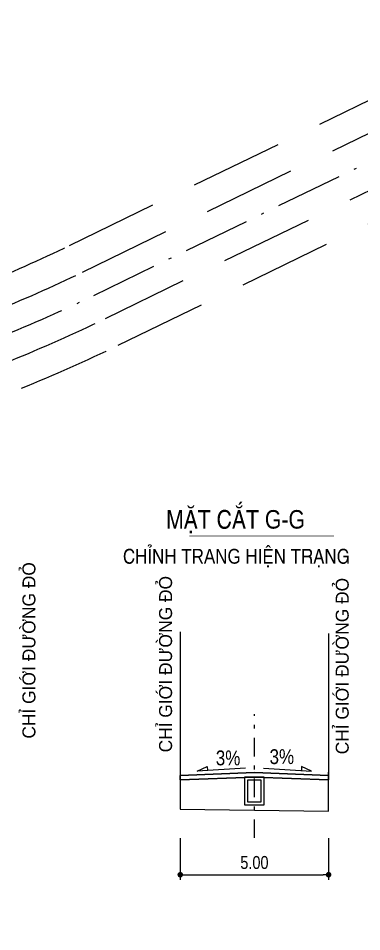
# Model space of a CAD drawing. Header units: metres. Extents: x 563124 to 573994, y 2062953 to 2068466.
# Drawn here: x 568813.4 to 568859.7, y 2065896.8 to 2066020.1 of the extents above; entities that cross this region are included whole.
import ezdxf

# ---------------------------------------------------------------- set-up
doc = ezdxf.new("R2010")
doc.units = ezdxf.units.M
for name, pattern in [('ACAD_ISO10W100', [18.5, 12, -3, 0.5, -3]), ('HIDDEN', [0.375, 0.25, -0.125]), ('TIM1', [5.5, 2.5, -1.25, 0.5, -1.25])]:
    doc.linetypes.add(name, pattern=pattern)
doc.layers.get('0').update_dxf_attribs({"linetype": 'CONTINUOUS'})
doc.layers.get('DEFPOINTS').update_dxf_attribs({"linetype": 'CONTINUOUS'})
for name, color, linetype in [('DienHT', 1, 'CONTINUOUS'), ('ghichieudai', 7, 'CONTINUOUS'), ('Kich thuoc', 9, 'CONTINUOUS'), ('LogDg phu', 7, 'CONTINUOUS'), ('MATCATDUONG', 8, 'CONTINUOUS'), ('TimDg', 222, 'CONTINUOUS'), ('ViaHeSphu', 32, 'CONTINUOUS')]:
    doc.layers.add(name, color=color, linetype=linetype)
doc.layers.add('kt', color=37, linetype='CONTINUOUS', lineweight=25)
doc.styles.add('1', font='VHARIALN.ttf', dxfattribs={"height": 50})
doc.styles.add('IN', font='VHARIALN.ttf')
doc.styles.add('ktcn', font='VHARIAL.ttf', dxfattribs={"width": 0.8})
doc.styles.add('KTEN', font='VHAVAN.ttf')
doc.dimstyles.new('a', dxfattribs={"dimtxt": 1.75, "dimasz": 0.75, "dimexe": 0.7, "dimexo": 0, "dimgap": 0.75, "dimtad": 1, "dimzin": 0, "dimdsep": 46, "dimtxsty": 'ktcn', "dimblk": 'DOT', "dimcen": 0, "dimazin": 0, "dimtfac": 1, "dimtix": 1, "dimtofl": 0, "dimtmove": 0, "dimatfit": 3, "dimfxl": 1, "dimtolj": 1, "dimtzin": 0, "dimarcsym": 0})

# ---------------------------------------------------------------- blocks, each defined once
blk = doc.blocks.new('_Dot')
at = {"color": 0, "linetype": 'ByBlock', "lineweight": -2}
blk.add_line((-0.5, 0), (-1, 0), dxfattribs=at)
at = {"color": 0, "linetype": 'ByBlock', "const_width": 0.5}
blk.add_lwpolyline([(-0.25, 0, 1), (0.25, 0, 1)], format="xyb", close=True, dxfattribs=at)
blk = doc.blocks.new('*D118')
at = {"layer": 'DEFPOINTS', "color": 0, "linetype": 'Continuous'}
for p in [(568835.24, 2065909.41), (568855.24, 2065909.41), (568855.24, 2065904.45)]:
    blk.add_point(p, dxfattribs=at)
at = {"layer": 'MATCATDUONG', "color": 0, "linetype": 'Continuous', "lineweight": -2}
for p, q in [((568835.24, 2065909.41), (568835.24, 2065903.75)), ((568855.24, 2065909.41), (568855.24, 2065903.75)), ((568835.99, 2065904.45), (568854.49, 2065904.45))]:
    blk.add_line(p, q, dxfattribs=at)
at = {"layer": 'MATCATDUONG', "color": 0, "linetype": 'Continuous', "lineweight": -2, "xscale": 0.75, "yscale": 0.75, "zscale": 0.75, "rotation": 180}
blk.add_blockref('_Dot', (568835.24, 2065904.45), dxfattribs=at)
at = {"layer": 'MATCATDUONG', "color": 0, "linetype": 'Continuous', "lineweight": -2, "xscale": 0.75, "yscale": 0.75, "zscale": 0.75}
blk.add_blockref('_Dot', (568855.24, 2065904.45), dxfattribs=at)
at = {"layer": 'MATCATDUONG', "color": 0, "linetype": 'Continuous', "insert": (568845.24, 2065906.09), "char_height": 1.75, "attachment_point": 5, "style": 'ktcn'}
blk.add_mtext('\\A1;5.00', dxfattribs=at)

msp = doc.modelspace()

# ---------------------------------------------------------------- linework, layer by layer
at = {"layer": 'LogDg phu', "linetype": 'HIDDEN', "ltscale": 50}
msp.add_lwpolyline([(568777.462, 2065996.624), (568783.807, 2065978.886, 0.4259033), (568794.331, 2065974.161), (568809.707, 2065980.361, 0.017204), (568822.063, 2065985.845), (568900.217, 2066023.8, 0.4113138), (568903.952, 2066034.419), (568886.158, 2066072.004)], format="xyb", dxfattribs=at)
msp.add_lwpolyline([(568812.325, 2065973.869), (568796.1, 2065967.327, 0.4026197), (568791.56, 2065957.213), (568822.268, 2065871.369, 0.397173), (568832.05, 2065866.387), (568951.481, 2065901.378, 0.4451382), (568956.633, 2065912.093), (568922.568, 2065995.1), (568913.795, 2066013.63, 0.4171193), (568903.069, 2066017.403), (568825.121, 2065979.548, -0.017204)], format="xyb", close=True, dxfattribs=at)
at = {"layer": 'ViaHeSphu', "linetype": 'HIDDEN', "ltscale": 50}
for points in [[(568783.111, 2065998.645), (568789.147, 2065981.771), (568795.468, 2065978.933), (568808.211, 2065984.071, 0.017204), (568820.316, 2065989.443), (568898.434, 2066027.38), (568900.792, 2066034.084), (568883.446, 2066070.72)], [(568813.821, 2065970.16, 0.017204), (568826.868, 2065975.95), (568904.853, 2066013.822), (568911.49, 2066011.488), (568919.822, 2065993.888), (568953.685, 2065911.374), (568950.785, 2065905.343), (568834.026, 2065871.134), (568827.543, 2065874.436), (568797.572, 2065958.221), (568800.525, 2065964.798), (568813.821, 2065970.16)]]:
    msp.add_lwpolyline(points, format="xyb", dxfattribs=at)

# ---------------------------------------------------------------- next in the draw order: wipeouts: each hides what was drawn before it
msp.add_wipeout([(568538.555, 2065837.116), (569134.391, 2065836.361), (569131.193, 2065953.825), (568779.004, 2065956.683), (568600.602, 2065960.315)]).dxf.layer = 'ghichieudai'

# ---------------------------------------------------------------- next in the draw order: linework, layer by layer
at = {"layer": 'Kich thuoc'}
for points in [[(568835.24, 2065917.851), (568845.24, 2065918.241), (568855.24, 2065917.851)], [(568835.24, 2065917.25), (568845.24, 2065917.641), (568855.24, 2065917.25)]]:
    msp.add_lwpolyline(points, dxfattribs=at)
at = {"layer": 'kt', "lineweight": 0, "elevation": 0}
for points in [[(568846.561, 2065917.641), (568843.92, 2065917.641), (568843.92, 2065913.874), (568846.561, 2065913.874)], [(568846.153, 2065917.232), (568844.328, 2065917.232), (568844.328, 2065914.282), (568846.153, 2065914.282)]]:
    msp.add_lwpolyline(points, close=True, dxfattribs=at)
at = {"layer": 'MATCATDUONG', "color": 40, "linetype": 'Continuous', "extrusion": (3.31378e-12, 1.1371e-08, 1)}
msp.add_line((568835.24, 2065937.274, 0), (568835.24, 2065917.851), dxfattribs=at)
at = {"layer": 'MATCATDUONG', "color": 40, "linetype": 'Continuous', "extrusion": (-3.31378e-12, 1.1371e-08, 1)}
msp.add_line((568855.24, 2065937.012, 0), (568855.24, 2065918.019), dxfattribs=at)
at = {"layer": 'MATCATDUONG', "linetype": 'Continuous', "extrusion": (1.01388e-11, 1.13736e-08, 1), "const_width": 0.12, "elevation": 0.024}
msp.add_lwpolyline([(568836.472, 2065950.204), (568855.955, 2065950.204)], dxfattribs=at)
at = {"layer": 'MATCATDUONG', "color": 1, "linetype": 'TIM1', "extrusion": (1.01388e-11, 1.13736e-08, 1), "elevation": 0.024}
msp.add_lwpolyline([(568845.24, 2065909.43), (568845.24, 2065926.148)], dxfattribs=at)
at = {"layer": 'MATCATDUONG', "color": 40, "linetype": 'Continuous'}
for points in [[(568855.24, 2065917.851), (568855.24, 2065918.282), (568855.24, 2065917.851), (568855.24, 2065917.25), (568845.24, 2065917.641), (568835.24, 2065917.25), (568835.24, 2065917.851), (568835.24, 2065917.851), (568835.24, 2065917.682), (568835.24, 2065913.282), (568855.24, 2065913.019)], [(568855.24, 2065917.851), (568845.24, 2065918.241), (568835.24, 2065917.851), (568835.24, 2065917.25), (568845.24, 2065917.641), (568855.24, 2065917.25)]]:
    msp.add_lwpolyline(points, close=True, dxfattribs=at)
at = {"layer": 'MATCATDUONG', "color": 40, "linetype": 'Continuous', "elevation": 0}
for points in [[(568844.026, 2065918.841), (568837.53, 2065918.424), (568838.869, 2065919.063), (568838.904, 2065918.512)], [(568846.455, 2065918.841), (568852.951, 2065918.424), (568851.612, 2065919.063), (568851.576, 2065918.512)]]:
    msp.add_lwpolyline(points, dxfattribs=at)
at = {"layer": 'MATCATDUONG', "color": 40, "linetype": 'Continuous'}
msp.add_lwpolyline([(568835.24, 2065917.851), (568835.24, 2065913.282)], dxfattribs=at)
at = {"layer": 'TimDg', "linetype": 'ACAD_ISO10W100', "ltscale": 0.75}
msp.add_lwpolyline([(568558.185, 2065894.152), (568733.805, 2065946.916, 0.0228584), (568751.697, 2065953.197), (568811.016, 2065977.115, 0.017204), (568823.592, 2065982.697), (569064.377, 2066099.631, 0.01782), (569076.966, 2066106.31), (569234.224, 2066197.054)], format="xyb", dxfattribs=at)

# ---------------------------------------------------------------- next in the draw order: texts
at = {"layer": 'DienHT', "color": 7, "linetype": 'Continuous', "extrusion": (3.31378e-12, 1.1371e-08, 1), "style": 'IN'}
for s, height, p in [('mÆt c¾t g-g', 2.5, (568833.325, 2065951.197, 0.024)), ('chØnh trang hiÖn tr¹ng', 2, (568827.513, 2065946.459, 0.024))]:
    msp.add_text(s, height=height, dxfattribs=at).set_placement(p)
at = {"layer": 'DienHT', "color": 7, "linetype": 'Continuous', "ltscale": 15, "style": '1'}
for p in [(568840.033, 2065919.227, 0), (568847.281, 2065919.397, 0)]:
    msp.add_text('3%%%', height=2, rotation=360, dxfattribs=at).set_placement(p)
at = {"layer": 'MATCATDUONG', "color": 7, "linetype": 'Continuous', "extrusion": (-3.31378e-12, 1.1371e-08, 1), "style": 'KTEN'}
for p in [(568815.708, 2065922.835, 0.023), (568857.954, 2065920.714, 0.023)]:
    msp.add_text('chØ giíi ®\xadêng ®á', height=1.75, rotation=90, dxfattribs=at).set_placement(p)
at = {"layer": 'MATCATDUONG', "color": 7, "linetype": 'Continuous', "extrusion": (3.31378e-12, 1.1371e-08, 1), "style": 'KTEN'}
msp.add_text('chØ giíi ®\xadêng ®á', height=1.75, rotation=90, dxfattribs=at).set_placement((568834.135, 2065920.976, 0.023))

# ---------------------------------------------------------------- next in the draw order: dimensions: what is measured, and where the dimension line sits
at = {"layer": 'MATCATDUONG', "color": 7, "linetype": 'Continuous'}
dim = msp.add_linear_dim(base=(568855.24, 2065904.45), p1=(568835.24, 2065909.409), p2=(568855.24, 2065909.409), dimstyle='a', override={"dimlfac": 0.25}, dxfattribs=at)
dim.commit()
dim.dimension.update_dxf_attribs({"geometry": '*D118', "text_midpoint": (568845.24, 2065906.094)})

doc.saveas('drawing.dxf')
